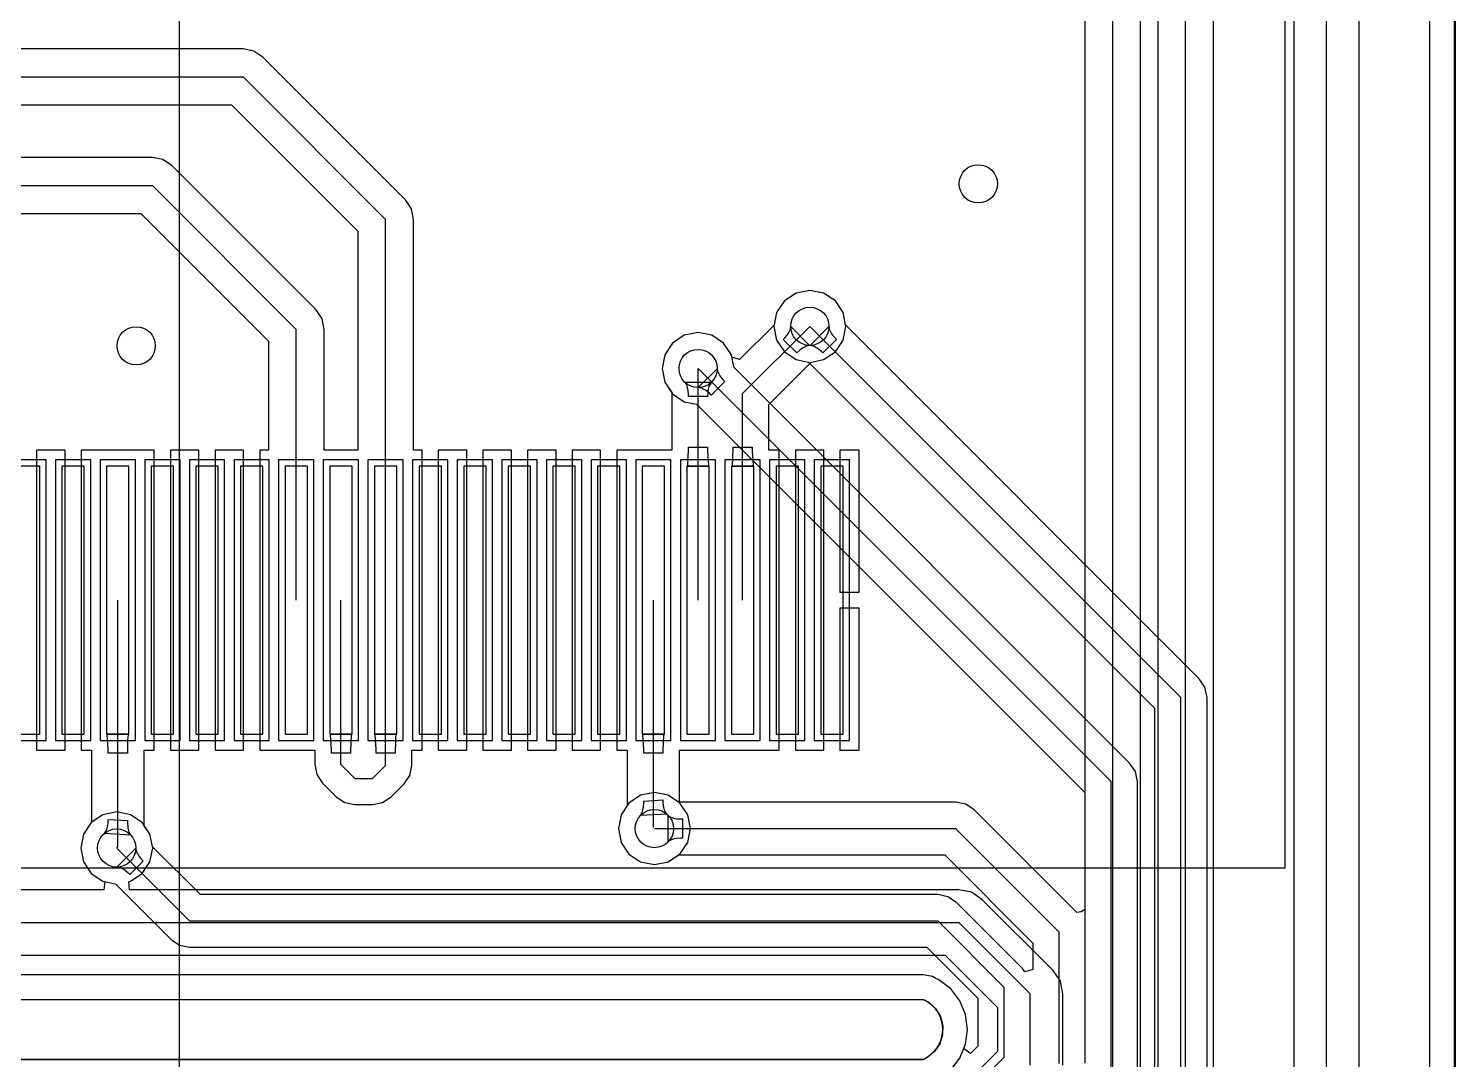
# Model space of a CAD drawing. Header units: millimetres. Extents: x 73 to 121, y 30 to 140.
# Drawn here: x 94.76 to 117.14, y 107.48 to 123.64 of the extents above; entities that cross this region are included whole.
import ezdxf

# ---------------------------------------------------------------- set-up
doc = ezdxf.new("R2010")
doc.units = ezdxf.units.MM
for name, color, linetype in [('BottomLayer', 5, 'Continuous'), ('BottomOverlay', 54, 'Continuous'), ('BottomPaste', 16, 'Continuous'), ('BottomSolder', 6, 'Continuous'), ('KeepOutLayer', 6, 'Continuous'), ('MultiLayer', 9, 'Continuous'), ('TopLayer', 1, 'Continuous'), ('TopOverlay', 2, 'Continuous')]:
    doc.layers.add(name, color=color, linetype=linetype)

# ---------------------------------------------------------------- blocks, each defined once
blk = doc.blocks.new('SSH1106_58')
at = {"layer": 'BottomLayer'}
for p, q in [((0.504, 6.296), (0.154, 6.296)), ((0.504, 2.096), (0.504, 6.296)), ((0.854, 6.296), (0.854, 2.096)), ((1.204, 6.296), (0.854, 6.296)), ((1.204, 2.096), (1.204, 6.296)), ((1.554, 6.296), (1.554, 2.096)), ((1.904, 6.296), (1.554, 6.296)), ((1.904, 2.096), (1.904, 6.296)), ((2.254, 6.296), (2.254, 2.096)), ((2.604, 6.296), (2.254, 6.296)), ((2.604, 2.096), (2.604, 6.296)), ((2.954, 6.296), (2.954, 2.096)), ((3.304, 6.296), (2.954, 6.296)), ((3.304, 2.096), (3.304, 6.296)), ((3.654, 6.296), (3.654, 2.096)), ((4.004, 6.296), (3.654, 6.296)), ((4.004, 2.096), (4.004, 6.296)), ((4.354, 6.296), (4.354, 2.096)), ((4.704, 6.296), (4.354, 6.296)), ((4.704, 2.096), (4.704, 6.296)), ((5.054, 6.296), (5.054, 2.096)), ((5.404, 6.296), (5.054, 6.296)), ((5.404, 2.096), (5.404, 6.296)), ((5.754, 6.296), (5.754, 2.096)), ((6.104, 6.296), (5.754, 6.296)), ((6.104, 2.096), (6.104, 6.296)), ((6.454, 6.296), (6.454, 2.096)), ((6.804, 6.296), (6.454, 6.296)), ((6.804, 2.096), (6.804, 6.296)), ((7.154, 6.296), (7.154, 2.096)), ((7.504, 6.296), (7.154, 6.296)), ((7.504, 2.096), (7.504, 6.296)), ((7.854, 6.296), (7.854, 2.096)), ((8.204, 6.296), (7.854, 6.296)), ((8.204, 2.096), (8.204, 6.296)), ((8.554, 6.296), (8.554, 2.096)), ((8.904, 6.296), (8.554, 6.296)), ((8.904, 2.096), (8.904, 6.296)), ((9.254, 6.296), (9.254, 2.096)), ((9.604, 6.296), (9.254, 6.296)), ((9.604, 2.096), (9.604, 6.296)), ((9.954, 6.296), (9.954, 2.096)), ((10.304, 6.296), (9.954, 6.296)), ((10.304, 2.096), (10.304, 6.296)), ((10.654, 6.296), (10.654, 2.096)), ((11.004, 6.296), (10.654, 6.296)), ((11.004, 2.096), (11.004, 6.296)), ((11.354, 6.296), (11.354, 2.096)), ((11.704, 6.296), (11.354, 6.296)), ((11.704, 2.096), (11.704, 6.296)), ((12.054, 6.296), (12.054, 2.096)), ((12.404, 6.296), (12.054, 6.296)), ((12.404, 2.096), (12.404, 6.296)), ((12.754, 6.296), (12.754, 2.096)), ((13.104, 6.296), (12.754, 6.296)), ((13.104, 2.096), (13.104, 6.296)), ((0.154, 2.096), (0.504, 2.096)), ((0.854, 2.096), (1.204, 2.096)), ((1.554, 2.096), (1.904, 2.096)), ((2.254, 2.096), (2.604, 2.096)), ((2.954, 2.096), (3.304, 2.096)), ((3.654, 2.096), (4.004, 2.096)), ((4.354, 2.096), (4.704, 2.096)), ((5.054, 2.096), (5.404, 2.096)), ((5.754, 2.096), (6.104, 2.096)), ((6.454, 2.096), (6.804, 2.096)), ((7.154, 2.096), (7.504, 2.096)), ((7.854, 2.096), (8.204, 2.096)), ((8.554, 2.096), (8.904, 2.096)), ((9.254, 2.096), (9.604, 2.096)), ((9.954, 2.096), (10.304, 2.096)), ((10.654, 2.096), (11.004, 2.096)), ((11.354, 2.096), (11.704, 2.096)), ((12.054, 2.096), (12.404, 2.096)), ((12.754, 2.096), (13.104, 2.096))]:
    blk.add_line(p, q, dxfattribs=at)
at = {"layer": 'BottomPaste'}
for p, q in [((0.504, 6.296), (0.154, 6.296)), ((0.504, 2.096), (0.504, 6.296)), ((0.854, 6.296), (0.854, 2.096)), ((1.204, 6.296), (0.854, 6.296)), ((1.204, 2.096), (1.204, 6.296)), ((1.554, 6.296), (1.554, 2.096)), ((1.904, 6.296), (1.554, 6.296)), ((1.904, 2.096), (1.904, 6.296)), ((2.254, 6.296), (2.254, 2.096)), ((2.604, 6.296), (2.254, 6.296)), ((2.604, 2.096), (2.604, 6.296)), ((2.954, 6.296), (2.954, 2.096)), ((3.304, 6.296), (2.954, 6.296)), ((3.304, 2.096), (3.304, 6.296)), ((3.654, 6.296), (3.654, 2.096)), ((4.004, 6.296), (3.654, 6.296)), ((4.004, 2.096), (4.004, 6.296)), ((4.354, 6.296), (4.354, 2.096)), ((4.704, 6.296), (4.354, 6.296)), ((4.704, 2.096), (4.704, 6.296)), ((5.054, 6.296), (5.054, 2.096)), ((5.404, 6.296), (5.054, 6.296)), ((5.404, 2.096), (5.404, 6.296)), ((5.754, 6.296), (5.754, 2.096)), ((6.104, 6.296), (5.754, 6.296)), ((6.104, 2.096), (6.104, 6.296)), ((6.454, 6.296), (6.454, 2.096)), ((6.804, 6.296), (6.454, 6.296)), ((6.804, 2.096), (6.804, 6.296)), ((7.154, 6.296), (7.154, 2.096)), ((7.504, 6.296), (7.154, 6.296)), ((7.504, 2.096), (7.504, 6.296)), ((7.854, 6.296), (7.854, 2.096)), ((8.204, 6.296), (7.854, 6.296)), ((8.204, 2.096), (8.204, 6.296)), ((8.554, 6.296), (8.554, 2.096)), ((8.904, 6.296), (8.554, 6.296)), ((8.904, 2.096), (8.904, 6.296)), ((9.254, 6.296), (9.254, 2.096)), ((9.604, 6.296), (9.254, 6.296)), ((9.604, 2.096), (9.604, 6.296)), ((9.954, 6.296), (9.954, 2.096)), ((10.304, 6.296), (9.954, 6.296)), ((10.304, 2.096), (10.304, 6.296)), ((10.654, 6.296), (10.654, 2.096)), ((11.004, 6.296), (10.654, 6.296)), ((11.004, 2.096), (11.004, 6.296)), ((11.354, 6.296), (11.354, 2.096)), ((11.704, 6.296), (11.354, 6.296)), ((11.704, 2.096), (11.704, 6.296)), ((12.054, 6.296), (12.054, 2.096)), ((12.404, 6.296), (12.054, 6.296)), ((12.404, 2.096), (12.404, 6.296)), ((12.754, 6.296), (12.754, 2.096)), ((13.104, 6.296), (12.754, 6.296)), ((13.104, 2.096), (13.104, 6.296)), ((0.154, 2.096), (0.504, 2.096)), ((0.854, 2.096), (1.204, 2.096)), ((1.554, 2.096), (1.904, 2.096)), ((2.254, 2.096), (2.604, 2.096)), ((2.954, 2.096), (3.304, 2.096)), ((3.654, 2.096), (4.004, 2.096)), ((4.354, 2.096), (4.704, 2.096)), ((5.054, 2.096), (5.404, 2.096)), ((5.754, 2.096), (6.104, 2.096)), ((6.454, 2.096), (6.804, 2.096)), ((7.154, 2.096), (7.504, 2.096)), ((7.854, 2.096), (8.204, 2.096)), ((8.554, 2.096), (8.904, 2.096)), ((9.254, 2.096), (9.604, 2.096)), ((9.954, 2.096), (10.304, 2.096)), ((10.654, 2.096), (11.004, 2.096)), ((11.354, 2.096), (11.704, 2.096)), ((12.054, 2.096), (12.404, 2.096)), ((12.754, 2.096), (13.104, 2.096))]:
    blk.add_line(p, q, dxfattribs=at)
at = {"layer": 'BottomSolder'}
for p, q in [((0.605, 6.398), (0.052, 6.398)), ((0.605, 1.994), (0.605, 6.398)), ((0.752, 6.398), (0.752, 1.994)), ((1.305, 6.398), (0.752, 6.398)), ((1.305, 1.994), (1.305, 6.398)), ((1.452, 6.398), (1.452, 1.994)), ((2.005, 6.398), (1.452, 6.398)), ((2.005, 1.994), (2.005, 6.398)), ((2.152, 6.398), (2.152, 1.994)), ((2.705, 6.398), (2.152, 6.398)), ((2.705, 1.994), (2.705, 6.398)), ((2.852, 6.398), (2.852, 1.994)), ((3.405, 6.398), (2.852, 6.398)), ((3.405, 1.994), (3.405, 6.398)), ((3.552, 6.398), (3.552, 1.994)), ((4.105, 6.398), (3.552, 6.398)), ((4.105, 1.994), (4.105, 6.398)), ((4.252, 6.398), (4.252, 1.994)), ((4.805, 6.398), (4.252, 6.398)), ((4.805, 1.994), (4.805, 6.398)), ((4.952, 6.398), (4.952, 1.994)), ((5.505, 6.398), (4.952, 6.398)), ((5.505, 1.994), (5.505, 6.398)), ((5.652, 6.398), (5.652, 1.994)), ((6.205, 6.398), (5.652, 6.398)), ((6.205, 1.994), (6.205, 6.398)), ((6.352, 6.398), (6.352, 1.994)), ((6.905, 6.398), (6.352, 6.398)), ((6.905, 1.994), (6.905, 6.398)), ((7.052, 6.398), (7.052, 1.994)), ((7.605, 6.398), (7.052, 6.398)), ((7.605, 1.994), (7.605, 6.398)), ((7.752, 6.398), (7.752, 1.994)), ((8.305, 6.398), (7.752, 6.398)), ((8.305, 1.994), (8.305, 6.398)), ((8.452, 6.398), (8.452, 1.994)), ((9.005, 6.398), (8.452, 6.398)), ((9.005, 1.994), (9.005, 6.398)), ((9.152, 6.398), (9.152, 1.994)), ((9.705, 6.398), (9.152, 6.398)), ((9.705, 1.994), (9.705, 6.398)), ((9.852, 6.398), (9.852, 1.994)), ((10.405, 6.398), (9.852, 6.398)), ((10.405, 1.994), (10.405, 6.398)), ((10.552, 6.398), (10.552, 1.994)), ((11.105, 6.398), (10.552, 6.398)), ((11.105, 1.994), (11.105, 6.398)), ((11.252, 6.398), (11.252, 1.994)), ((11.805, 6.398), (11.252, 6.398)), ((11.805, 1.994), (11.805, 6.398)), ((11.952, 6.398), (11.952, 1.994)), ((12.505, 6.398), (11.952, 6.398)), ((12.505, 1.994), (12.505, 6.398)), ((12.652, 6.398), (12.652, 1.994)), ((13.205, 6.398), (12.652, 6.398)), ((13.205, 1.994), (13.205, 6.398)), ((0.052, 1.994), (0.605, 1.994)), ((0.752, 1.994), (1.305, 1.994)), ((1.452, 1.994), (2.005, 1.994)), ((2.152, 1.994), (2.705, 1.994)), ((2.852, 1.994), (3.405, 1.994)), ((3.552, 1.994), (4.105, 1.994)), ((4.252, 1.994), (4.805, 1.994)), ((4.952, 1.994), (5.505, 1.994)), ((5.652, 1.994), (6.205, 1.994)), ((6.352, 1.994), (6.905, 1.994)), ((7.052, 1.994), (7.605, 1.994)), ((7.752, 1.994), (8.305, 1.994)), ((8.452, 1.994), (9.005, 1.994)), ((9.152, 1.994), (9.705, 1.994)), ((9.852, 1.994), (10.405, 1.994)), ((10.552, 1.994), (11.105, 1.994)), ((11.252, 1.994), (11.805, 1.994)), ((11.952, 1.994), (12.505, 1.994)), ((12.652, 1.994), (13.205, 1.994))]:
    blk.add_line(p, q, dxfattribs=at)
at = {"layer": 'TopOverlay'}
for p, q in [((20.039, 0), (20.039, 23.248)), ((-14.561, 0), (20.039, 0))]:
    blk.add_line(p, q, dxfattribs=at)
blk = doc.blocks.new('18650____________B_71')
at = {"layer": 'BottomOverlay'}
for p, q in [((76.531, 42.016), (-0.469, 42.016)), ((-0.469, 22), (76.531, 22))]:
    blk.add_line(p, q, dxfattribs=at)

msp = doc.modelspace()

# ---------------------------------------------------------------- linework, layer by layer
at = {"layer": 'BottomLayer'}
for p, q in [((116.731, 136.308), (116.731, 99.055)), ((111.76, 107.239), (111.76, 133.401)), ((112.197, 107.239), (112.197, 133.401)), ((112.466, 133.423), (112.466, 106.302)), ((112.903, 106.121), (112.903, 133.604)), ((113.34, 106.121), (113.34, 133.604)), ((111.323, 133.22), (111.323, 107.42)), ((115.113, 99.111), (115.113, 132.867)), ((115.627, 99.324), (115.627, 132.867)), ((114.599, 132.655), (114.599, 99.111)), ((98.12, 123.323), (86.907, 123.323)), ((98.288, 123.289), (98.12, 123.323)), ((98.429, 123.194), (98.288, 123.289)), ((100.666, 120.958), (98.429, 123.194)), ((86.563, 122.885), (98.12, 122.885)), ((98.12, 122.885), (100.356, 120.649)), ((86.925, 122.448), (97.939, 122.448)), ((97.939, 122.448), (99.919, 120.468)), ((96.698, 121.621), (87.059, 121.621)), ((96.865, 121.588), (96.698, 121.621)), ((97.007, 121.493), (96.865, 121.588)), ((99.266, 119.234), (97.007, 121.493)), ((86.716, 121.183), (96.698, 121.183)), ((96.698, 121.183), (98.956, 118.925)), ((100.76, 120.817), (100.666, 120.958)), ((87.077, 120.746), (96.517, 120.746)), ((96.517, 120.746), (98.519, 118.744)), ((100.356, 114.681), (100.356, 120.649)), ((100.794, 120.649), (100.76, 120.817)), ((100.794, 117.035), (100.794, 120.649)), ((99.919, 120.468), (99.919, 117.035)), ((107.01, 119.538), (106.794, 119.495)), ((107.226, 119.495), (107.01, 119.538)), ((106.611, 119.373), (106.488, 119.19)), ((106.794, 119.495), (106.611, 119.373)), ((107.41, 119.373), (107.226, 119.495)), ((107.532, 119.19), (107.41, 119.373)), ((99.36, 119.092), (99.266, 119.234)), ((99.394, 118.925), (99.36, 119.092)), ((106.488, 119.19), (106.45, 118.998)), ((107.575, 118.974), (107.532, 119.19)), ((98.956, 114.681), (98.956, 118.925)), ((99.394, 117.035), (99.394, 118.925)), ((105.258, 118.878), (105.041, 118.835)), ((105.474, 118.835), (105.258, 118.878)), ((106.443, 118.989), (105.909, 118.454)), ((105.956, 117.92), (107.01, 118.974)), ((106.449, 118.996), (106.443, 118.989)), ((106.45, 118.998), (106.449, 118.996)), ((106.616, 118.792), (106.653, 118.836)), ((106.653, 118.836), (106.668, 118.858)), ((106.668, 118.858), (106.681, 118.878)), ((106.681, 118.878), (106.692, 118.898)), ((106.692, 118.898), (106.7, 118.917)), ((106.7, 118.917), (106.706, 118.936)), ((106.706, 118.936), (106.709, 118.953)), ((106.709, 118.953), (106.71, 118.971)), ((106.71, 118.971), (107.007, 118.674)), ((107.532, 118.757), (107.575, 118.974)), ((98.519, 118.744), (98.519, 117.035)), ((104.858, 118.713), (104.736, 118.529)), ((105.041, 118.835), (104.858, 118.713)), ((105.657, 118.713), (105.474, 118.835)), ((105.779, 118.529), (105.657, 118.713)), ((106.593, 118.769), (106.616, 118.792)), ((106.805, 118.557), (106.593, 118.769)), ((106.873, 118.617), (106.851, 118.599)), ((106.894, 118.632), (106.873, 118.617)), ((106.915, 118.645), (106.894, 118.632)), ((106.935, 118.655), (106.915, 118.645)), ((106.954, 118.663), (106.935, 118.655)), ((106.972, 118.669), (106.954, 118.663)), ((106.99, 118.673), (106.972, 118.669)), ((107.007, 118.674), (106.99, 118.673)), ((107.41, 118.574), (107.532, 118.757)), ((104.736, 118.529), (104.693, 118.313)), ((105.787, 118.491), (105.779, 118.529)), ((105.909, 118.454), (105.787, 118.491)), ((106.368, 117.749), (107.028, 118.409)), ((106.851, 118.599), (106.805, 118.557)), ((107.028, 118.409), (107.03, 118.411)), ((107.03, 118.411), (107.034, 118.414)), ((107.034, 118.414), (107.226, 118.452)), ((107.226, 118.452), (107.41, 118.574)), ((104.693, 118.313), (104.736, 118.097)), ((105.256, 114.681), (105.256, 118.312)), ((104.736, 118.097), (104.843, 117.936)), ((105.058, 118.087), (105.047, 118.1)), ((105.047, 118.1), (105.467, 118.098)), ((105.068, 118.072), (105.058, 118.087)), ((105.077, 118.055), (105.068, 118.072)), ((105.085, 118.035), (105.077, 118.055)), ((105.091, 118.014), (105.085, 118.035)), ((105.097, 117.99), (105.091, 118.014)), ((105.101, 117.965), (105.097, 117.99)), ((105.106, 117.906), (105.101, 117.965)), ((105.412, 117.963), (105.409, 117.935)), ((105.416, 117.989), (105.412, 117.963)), ((105.421, 118.012), (105.416, 117.989)), ((105.428, 118.034), (105.421, 118.012)), ((105.436, 118.053), (105.428, 118.034)), ((105.445, 118.07), (105.436, 118.053)), ((105.455, 118.085), (105.445, 118.07)), ((105.467, 118.098), (105.455, 118.085)), ((104.843, 117.936), (104.844, 117.933)), ((104.844, 117.933), (104.844, 117.924)), ((104.844, 117.924), (104.844, 117.035)), ((105.106, 117.874), (105.106, 117.906)), ((105.406, 117.873), (105.106, 117.874)), ((105.409, 117.935), (105.406, 117.873)), ((105.956, 114.681), (105.956, 117.92)), ((106.368, 117.035), (106.368, 117.749)), ((105.103, 116.886), (105.106, 117.078)), ((105.106, 117.078), (105.406, 117.078)), ((105.406, 117.078), (105.406, 117.021)), ((105.803, 116.886), (105.806, 117.078)), ((105.806, 117.078), (106.106, 117.078)), ((106.106, 117.078), (106.106, 117.021)), ((95.329, 117.035), (94.883, 117.035)), ((94.883, 117.035), (94.883, 114.681)), ((95.329, 114.681), (95.329, 117.035)), ((96.729, 117.035), (95.583, 117.035)), ((95.583, 117.035), (95.583, 114.681)), ((96.729, 114.681), (96.729, 117.035)), ((97.429, 117.035), (96.983, 117.035)), ((96.983, 117.035), (96.983, 114.681)), ((97.429, 114.681), (97.429, 117.035)), ((98.129, 117.035), (97.683, 117.035)), ((97.683, 117.035), (97.683, 114.681)), ((98.129, 114.681), (98.129, 117.035)), ((98.519, 117.035), (98.383, 117.035)), ((98.383, 117.035), (98.383, 114.681)), ((99.919, 117.035), (99.394, 117.035)), ((100.929, 117.035), (100.794, 117.035)), ((100.929, 114.681), (100.929, 117.035)), ((101.629, 117.035), (101.183, 117.035)), ((101.183, 117.035), (101.183, 114.681)), ((101.629, 114.681), (101.629, 117.035)), ((102.329, 117.035), (101.883, 117.035)), ((101.883, 117.035), (101.883, 114.681)), ((102.329, 114.681), (102.329, 117.035)), ((103.029, 117.035), (102.583, 117.035)), ((102.583, 117.035), (102.583, 114.681)), ((103.029, 114.681), (103.029, 117.035)), ((103.729, 117.035), (103.283, 117.035)), ((103.283, 117.035), (103.283, 114.681)), ((103.729, 114.681), (103.729, 117.035)), ((104.844, 117.035), (103.983, 117.035)), ((103.983, 117.035), (103.983, 114.681)), ((105.095, 116.805), (105.098, 116.826)), ((105.098, 116.826), (105.103, 116.886)), ((105.406, 117.021), (105.42, 116.79)), ((105.795, 116.805), (105.798, 116.826)), ((105.798, 116.826), (105.803, 116.886)), ((106.106, 117.021), (106.12, 116.79)), ((106.529, 117.035), (106.368, 117.035)), ((106.529, 114.681), (106.529, 117.035)), ((107.229, 117.035), (106.783, 117.035)), ((106.783, 117.035), (106.783, 114.681)), ((107.229, 114.681), (107.229, 117.035)), ((107.785, 117.035), (107.483, 117.035)), ((107.483, 117.035), (107.483, 114.808)), ((107.785, 114.808), (107.785, 117.035)), ((105.084, 116.778), (105.088, 116.781)), ((105.428, 116.778), (105.084, 116.778)), ((105.088, 116.781), (105.092, 116.79)), ((105.092, 116.79), (105.095, 116.805)), ((105.42, 116.79), (105.424, 116.781)), ((105.424, 116.781), (105.428, 116.778)), ((105.784, 116.778), (105.788, 116.781)), ((106.128, 116.778), (105.784, 116.778)), ((105.788, 116.781), (105.792, 116.79)), ((105.792, 116.79), (105.795, 116.805)), ((106.12, 116.79), (106.124, 116.781)), ((106.124, 116.781), (106.128, 116.778)), ((107.483, 114.808), (107.785, 114.808)), ((94.883, 114.681), (94.883, 112.327)), ((95.329, 112.327), (95.329, 114.681)), ((95.583, 114.681), (95.583, 112.327)), ((96.156, 110.812), (96.156, 114.681)), ((96.729, 112.327), (96.729, 114.681)), ((96.983, 114.681), (96.983, 112.327)), ((97.429, 112.327), (97.429, 114.681)), ((97.683, 114.681), (97.683, 112.327)), ((98.129, 112.327), (98.129, 114.681)), ((98.383, 114.681), (98.383, 112.327)), ((99.656, 112.104), (99.656, 114.681)), ((100.356, 112.091), (100.356, 114.681)), ((100.929, 112.327), (100.929, 114.681)), ((101.183, 114.681), (101.183, 112.327)), ((101.629, 112.327), (101.629, 114.681)), ((101.883, 114.681), (101.883, 112.327)), ((102.329, 112.327), (102.329, 114.681)), ((102.583, 114.681), (102.583, 112.327)), ((103.029, 112.327), (103.029, 114.681)), ((103.283, 114.681), (103.283, 112.327)), ((103.729, 112.327), (103.729, 114.681)), ((103.983, 114.681), (103.983, 112.327)), ((104.556, 111.115), (104.556, 114.681)), ((106.529, 112.327), (106.529, 114.681)), ((106.783, 114.681), (106.783, 112.327)), ((107.229, 112.327), (107.229, 114.681)), ((107.785, 114.554), (107.483, 114.554)), ((107.483, 114.554), (107.483, 112.327)), ((107.785, 112.327), (107.785, 114.554)), ((95.988, 112.581), (95.984, 112.584)), ((95.984, 112.584), (96.328, 112.584)), ((95.992, 112.572), (95.988, 112.581)), ((96.006, 112.341), (95.992, 112.572)), ((96.32, 112.572), (96.317, 112.557)), ((96.324, 112.581), (96.32, 112.572)), ((96.328, 112.584), (96.324, 112.581)), ((99.488, 112.581), (99.484, 112.584)), ((99.484, 112.584), (99.828, 112.584)), ((99.492, 112.572), (99.488, 112.581)), ((99.506, 112.341), (99.492, 112.572)), ((99.82, 112.572), (99.817, 112.557)), ((99.824, 112.581), (99.82, 112.572)), ((99.828, 112.584), (99.824, 112.581)), ((100.188, 112.581), (100.184, 112.584)), ((100.184, 112.584), (100.528, 112.584)), ((100.192, 112.572), (100.188, 112.581)), ((100.206, 112.341), (100.192, 112.572)), ((100.52, 112.572), (100.517, 112.557)), ((100.524, 112.581), (100.52, 112.572)), ((100.528, 112.584), (100.524, 112.581)), ((104.388, 112.581), (104.384, 112.584)), ((104.384, 112.584), (104.728, 112.584)), ((104.392, 112.572), (104.388, 112.581)), ((104.406, 112.341), (104.392, 112.572)), ((104.72, 112.572), (104.717, 112.557)), ((104.724, 112.581), (104.72, 112.572)), ((104.728, 112.584), (104.724, 112.581)), ((96.31, 112.476), (96.306, 112.284)), ((96.314, 112.536), (96.31, 112.476)), ((96.317, 112.557), (96.314, 112.536)), ((99.81, 112.476), (99.806, 112.284)), ((99.814, 112.536), (99.81, 112.476)), ((99.817, 112.557), (99.814, 112.536)), ((100.51, 112.476), (100.506, 112.284)), ((100.514, 112.536), (100.51, 112.476)), ((100.517, 112.557), (100.514, 112.536)), ((104.71, 112.476), (104.706, 112.284)), ((104.714, 112.536), (104.71, 112.476)), ((104.717, 112.557), (104.714, 112.536)), ((94.883, 112.327), (95.329, 112.327)), ((95.583, 112.327), (95.744, 112.327)), ((95.744, 112.327), (95.744, 111.197)), ((96.006, 112.284), (96.006, 112.341)), ((96.306, 112.284), (96.006, 112.284)), ((96.568, 111.169), (96.568, 112.327)), ((96.568, 112.327), (96.729, 112.327)), ((96.983, 112.327), (97.429, 112.327)), ((97.683, 112.327), (98.129, 112.327)), ((98.383, 112.327), (99.244, 112.327)), ((99.244, 112.327), (99.244, 112.104)), ((99.506, 112.284), (99.506, 112.341)), ((99.806, 112.284), (99.506, 112.284)), ((100.206, 112.284), (100.206, 112.341)), ((100.506, 112.284), (100.206, 112.284)), ((100.768, 112.091), (100.768, 112.327)), ((100.768, 112.327), (100.929, 112.327)), ((101.183, 112.327), (101.629, 112.327)), ((101.883, 112.327), (102.329, 112.327)), ((102.583, 112.327), (103.029, 112.327)), ((103.283, 112.327), (103.729, 112.327)), ((103.983, 112.327), (104.144, 112.327)), ((104.144, 112.327), (104.144, 111.476)), ((104.406, 112.284), (104.406, 112.341)), ((104.706, 112.284), (104.406, 112.284)), ((104.968, 111.501), (104.968, 112.327)), ((104.968, 112.327), (106.529, 112.327)), ((106.783, 112.327), (107.229, 112.327)), ((107.483, 112.327), (107.785, 112.327)), ((99.244, 112.104), (99.276, 111.946)), ((99.276, 111.946), (99.365, 111.812)), ((99.656, 112.104), (99.873, 111.887)), ((100.152, 111.887), (100.356, 112.091)), ((100.648, 111.8), (100.737, 111.933)), ((100.737, 111.933), (100.768, 112.091)), ((99.365, 111.812), (99.582, 111.596)), ((99.873, 111.887), (100.152, 111.887)), ((100.443, 111.596), (100.648, 111.8)), ((99.582, 111.596), (99.715, 111.506)), ((99.715, 111.506), (99.873, 111.475)), ((99.873, 111.475), (100.152, 111.475)), ((100.152, 111.475), (100.31, 111.506)), ((100.31, 111.506), (100.443, 111.596)), ((104.141, 111.452), (104.05, 111.316)), ((104.142, 111.459), (104.141, 111.452)), ((104.144, 111.468), (104.142, 111.459)), ((104.144, 111.476), (104.144, 111.468)), ((104.401, 111.439), (104.406, 111.497)), ((104.406, 111.53), (104.706, 111.548)), ((104.406, 111.497), (104.406, 111.53)), ((104.706, 111.548), (104.707, 111.516)), ((104.707, 111.516), (104.712, 111.458)), ((104.712, 111.458), (104.717, 111.432)), ((104.971, 111.499), (104.968, 111.501)), ((104.968, 111.501), (104.968, 111.501)), ((105.094, 111.316), (104.971, 111.499)), ((96.004, 111.182), (96.006, 111.244)), ((96.006, 111.244), (96.306, 111.224)), ((104.05, 111.316), (104.007, 111.1)), ((104.77, 111.324), (104.351, 111.303)), ((104.351, 111.303), (104.361, 111.316)), ((104.361, 111.316), (104.371, 111.331)), ((104.371, 111.331), (104.379, 111.348)), ((104.379, 111.348), (104.386, 111.368)), ((104.386, 111.368), (104.392, 111.39)), ((104.392, 111.39), (104.397, 111.413)), ((104.397, 111.413), (104.401, 111.439)), ((104.717, 111.432), (104.722, 111.409)), ((104.722, 111.409), (104.729, 111.387)), ((104.729, 111.387), (104.738, 111.368)), ((104.738, 111.368), (104.747, 111.352)), ((104.747, 111.352), (104.758, 111.337)), ((104.758, 111.337), (104.77, 111.324)), ((105.137, 111.1), (105.094, 111.316)), ((95.617, 111.011), (95.574, 110.795)), ((95.74, 111.194), (95.617, 111.011)), ((95.744, 111.197), (95.74, 111.194)), ((95.942, 111.021), (95.954, 111.033)), ((96.361, 110.997), (95.942, 111.021)), ((95.954, 111.033), (95.965, 111.048)), ((95.965, 111.048), (95.975, 111.065)), ((95.975, 111.065), (95.983, 111.084)), ((95.983, 111.084), (95.99, 111.105)), ((95.99, 111.105), (95.996, 111.128)), ((95.996, 111.128), (96, 111.154)), ((96, 111.154), (96.004, 111.182)), ((96.306, 111.224), (96.307, 111.192)), ((96.307, 111.192), (96.311, 111.133)), ((96.311, 111.133), (96.315, 111.107)), ((96.315, 111.107), (96.32, 111.084)), ((96.32, 111.084), (96.326, 111.062)), ((96.326, 111.062), (96.333, 111.042)), ((96.333, 111.042), (96.341, 111.025)), ((96.341, 111.025), (96.351, 111.01)), ((96.351, 111.01), (96.361, 110.997)), ((96.569, 111.162), (96.568, 111.169)), ((96.57, 111.153), (96.569, 111.162)), ((96.572, 111.145), (96.57, 111.153)), ((96.572, 111.144), (96.572, 111.145)), ((96.661, 111.011), (96.572, 111.144)), ((96.704, 110.795), (96.661, 111.011)), ((104.007, 111.1), (104.05, 110.883)), ((105.094, 110.883), (105.137, 111.1)), ((95.574, 110.795), (95.617, 110.579)), ((96.139, 110.795), (96.156, 110.812)), ((96.661, 110.579), (96.704, 110.795)), ((104.05, 110.883), (104.172, 110.7)), ((104.971, 110.7), (105.094, 110.883)), ((95.617, 110.579), (95.74, 110.395)), ((96.538, 110.395), (96.661, 110.579)), ((104.172, 110.7), (104.356, 110.578)), ((104.356, 110.578), (104.572, 110.535)), ((104.572, 110.535), (104.788, 110.578)), ((104.788, 110.578), (104.971, 110.7)), ((95.74, 110.395), (95.923, 110.273)), ((96.355, 110.273), (96.538, 110.395)), ((95.939, 110.14), (93.304, 110.14)), ((95.923, 110.273), (95.951, 110.267)), ((95.951, 110.267), (95.939, 110.14)), ((96.327, 110.267), (96.355, 110.273)), ((96.339, 110.14), (96.327, 110.267)), ((109.347, 110.14), (96.339, 110.14)), ((109.544, 110.101), (109.347, 110.14)), ((109.71, 109.99), (109.544, 110.101)), ((110.828, 108.872), (109.71, 109.99)), ((93.091, 109.626), (109.347, 109.626)), ((109.347, 109.626), (110.465, 108.509)), ((93.091, 109.113), (109.134, 109.113)), ((109.134, 109.113), (109.951, 108.296)), ((108.785, 108.809), (85.767, 108.809)), ((108.934, 108.78), (108.785, 108.809)), ((108.952, 108.768), (108.934, 108.78)), ((108.956, 108.768), (108.952, 108.768)), ((108.976, 108.755), (108.956, 108.768)), ((110.939, 108.705), (110.828, 108.872)), ((108.977, 108.752), (108.976, 108.755)), ((109.034, 108.728), (108.977, 108.752)), ((109.22, 108.585), (109.034, 108.728)), ((109.363, 108.399), (109.22, 108.585)), ((110.978, 108.509), (110.939, 108.705)), ((109.453, 108.183), (109.363, 108.399)), ((110.465, 107.391), (110.465, 108.509)), ((110.978, 107.391), (110.978, 108.509)), ((109.484, 107.95), (109.453, 108.183)), ((109.951, 108.296), (109.951, 107.604)), ((109.453, 107.717), (109.484, 107.95)), ((109.363, 107.501), (109.453, 107.717)), ((109.951, 107.604), (108.855, 106.508)), ((109.22, 107.315), (109.363, 107.501))]:
    msp.add_line(p, q, dxfattribs=at)
for centre in [(109.652, 121.209), (107.01, 118.974), (96.444, 118.669), (105.258, 118.313), (104.572, 111.1), (96.139, 110.795)]:
    msp.add_circle(centre, 0.3, dxfattribs=at)
at = {"layer": 'KeepOutLayer'}
for p, q in [((117.119, 99.03), (117.119, 137.617)), ((93.951, 108.421), (108.785, 108.421)), ((93.951, 107.481), (108.785, 107.481))]:
    msp.add_line(p, q, dxfattribs=at)
msp.add_arc((108.585, 107.95), 0.51, 293.082, 64.103, dxfattribs=at)
at = {"layer": 'MultiLayer'}
for p, q in [((85.767, 108.421), (108.785, 108.421)), ((108.785, 108.421), (108.808, 108.409)), ((108.808, 108.409), (108.874, 108.377)), ((108.874, 108.377), (108.982, 108.278)), ((108.982, 108.278), (109.059, 108.153)), ((109.059, 108.153), (109.097, 108.011)), ((109.097, 108.011), (109.093, 107.864)), ((109.048, 107.724), (108.966, 107.603)), ((109.093, 107.864), (109.048, 107.724)), ((108.785, 107.481), (85.744, 107.481)), ((108.852, 107.51), (108.785, 107.481)), ((108.785, 107.481), (108.785, 107.481)), ((108.966, 107.603), (108.852, 107.51))]:
    msp.add_line(p, q, dxfattribs=at)
for centre in [(109.652, 121.209), (107.01, 118.974), (96.444, 118.669), (105.258, 118.313), (104.572, 111.1), (96.139, 110.795)]:
    msp.add_circle(centre, 0.3, dxfattribs=at)
at = {"layer": 'TopLayer'}
for p, q in [((116.731, 136.308), (116.731, 100.797)), ((107.01, 119.538), (106.794, 119.495)), ((107.226, 119.495), (107.01, 119.538)), ((106.611, 119.373), (106.488, 119.19)), ((106.794, 119.495), (106.611, 119.373)), ((107.41, 119.373), (107.226, 119.495)), ((107.532, 119.19), (107.41, 119.373)), ((106.488, 119.19), (106.445, 118.974)), ((107.57, 118.998), (107.532, 119.19)), ((105.258, 118.878), (105.041, 118.835)), ((105.474, 118.835), (105.258, 118.878)), ((106.445, 118.974), (106.488, 118.757)), ((107.01, 118.974), (112.827, 113.157)), ((107.013, 118.674), (107.31, 118.971)), ((107.31, 118.971), (107.311, 118.953)), ((107.311, 118.953), (107.315, 118.936)), ((107.315, 118.936), (107.32, 118.917)), ((107.32, 118.917), (107.329, 118.898)), ((107.329, 118.898), (107.339, 118.878)), ((107.339, 118.878), (107.352, 118.858)), ((107.352, 118.858), (107.367, 118.836)), ((107.367, 118.836), (107.385, 118.814)), ((107.573, 118.993), (107.57, 118.998)), ((107.575, 118.992), (107.573, 118.993)), ((113.118, 113.448), (107.575, 118.992)), ((104.858, 118.713), (104.736, 118.529)), ((105.041, 118.835), (104.858, 118.713)), ((105.657, 118.713), (105.474, 118.835)), ((105.779, 118.529), (105.657, 118.713)), ((106.488, 118.757), (106.611, 118.574)), ((107.03, 118.673), (107.013, 118.674)), ((107.048, 118.669), (107.03, 118.673)), ((107.067, 118.663), (107.048, 118.669)), ((107.086, 118.655), (107.067, 118.663)), ((107.106, 118.645), (107.086, 118.655)), ((107.126, 118.632), (107.106, 118.645)), ((107.147, 118.617), (107.126, 118.632)), ((107.192, 118.579), (107.147, 118.617)), ((107.427, 118.769), (107.215, 118.557)), ((107.385, 118.814), (107.427, 118.769)), ((104.736, 118.529), (104.693, 118.313)), ((105.818, 118.337), (105.779, 118.529)), ((106.611, 118.574), (106.794, 118.452)), ((106.794, 118.452), (106.986, 118.414)), ((106.986, 118.414), (106.988, 118.412)), ((106.988, 118.412), (106.995, 118.407)), ((106.995, 118.407), (112.415, 112.986)), ((107.215, 118.557), (107.192, 118.579)), ((104.693, 118.313), (104.736, 118.097)), ((105.258, 118.313), (111.735, 111.836)), ((105.261, 118.013), (105.558, 118.31)), ((105.558, 118.31), (105.559, 118.293)), ((105.559, 118.293), (105.562, 118.275)), ((105.562, 118.275), (105.568, 118.257)), ((105.568, 118.257), (105.576, 118.238)), ((105.576, 118.238), (105.586, 118.218)), ((105.586, 118.218), (105.599, 118.197)), ((105.599, 118.197), (105.615, 118.176)), ((105.615, 118.176), (105.632, 118.154)), ((105.821, 118.333), (105.818, 118.337)), ((105.822, 118.331), (105.821, 118.333)), ((112.026, 112.127), (105.822, 118.331)), ((104.736, 118.097), (104.858, 117.914)), ((105.278, 118.012), (105.261, 118.013)), ((105.296, 118.009), (105.278, 118.012)), ((105.314, 118.003), (105.296, 118.009)), ((105.333, 117.995), (105.314, 118.003)), ((105.353, 117.984), (105.333, 117.995)), ((105.374, 117.971), (105.353, 117.984)), ((105.395, 117.956), (105.374, 117.971)), ((105.439, 117.919), (105.395, 117.956)), ((105.675, 118.108), (105.463, 117.896)), ((105.632, 118.154), (105.675, 118.108)), ((104.858, 117.914), (105.041, 117.791)), ((105.041, 117.791), (105.234, 117.753)), ((105.234, 117.753), (105.235, 117.752)), ((105.235, 117.752), (105.242, 117.746)), ((105.242, 117.746), (111.323, 111.666)), ((105.463, 117.896), (105.439, 117.919)), ((113.207, 113.315), (113.118, 113.448)), ((113.239, 113.157), (113.207, 113.315)), ((112.827, 104.508), (112.827, 113.157)), ((113.239, 105.143), (113.239, 113.157)), ((112.415, 112.986), (112.415, 105.143)), ((112.115, 111.994), (112.026, 112.127)), ((112.147, 111.836), (112.115, 111.994)), ((111.735, 106.68), (111.735, 111.836)), ((112.147, 106.68), (112.147, 111.836)), ((104.172, 111.499), (104.05, 111.316)), ((104.356, 111.621), (104.172, 111.499)), ((104.572, 111.664), (104.356, 111.621)), ((104.788, 111.621), (104.572, 111.664)), ((104.951, 111.513), (104.788, 111.621)), ((104.956, 111.512), (104.951, 111.513)), ((104.958, 111.512), (104.956, 111.512)), ((109.296, 111.512), (104.958, 111.512)), ((109.454, 111.48), (109.296, 111.512)), ((109.587, 111.391), (109.454, 111.48)), ((111.323, 111.666), (111.323, 109.83)), ((95.923, 111.317), (95.74, 111.194)), ((96.139, 111.36), (95.923, 111.317)), ((96.355, 111.317), (96.139, 111.36)), ((96.538, 111.194), (96.355, 111.317)), ((104.05, 111.316), (104.007, 111.1)), ((104.786, 110.89), (104.786, 111.31)), ((104.786, 111.31), (104.799, 111.298)), ((104.799, 111.298), (104.814, 111.288)), ((104.814, 111.288), (104.831, 111.279)), ((104.831, 111.279), (104.85, 111.271)), ((104.85, 111.271), (104.872, 111.265)), ((104.872, 111.265), (104.895, 111.259)), ((104.895, 111.259), (104.921, 111.255)), ((104.921, 111.255), (104.949, 111.252)), ((104.949, 111.252), (105.012, 111.25)), ((105.012, 111.25), (105.012, 110.95)), ((111.196, 109.783), (109.587, 111.391)), ((95.617, 111.011), (95.574, 110.795)), ((95.74, 111.194), (95.617, 111.011)), ((96.661, 111.011), (96.538, 111.194)), ((96.699, 110.819), (96.661, 111.011)), ((104.007, 111.1), (104.05, 110.883)), ((104.572, 111.1), (109.296, 111.1)), ((109.296, 111.1), (110.922, 109.474)), ((95.574, 110.795), (95.617, 110.579)), ((96.139, 110.795), (97.282, 109.652)), ((96.142, 110.495), (96.439, 110.792)), ((96.439, 110.792), (96.44, 110.775)), ((96.702, 110.815), (96.699, 110.819)), ((96.703, 110.813), (96.702, 110.815)), ((97.453, 110.064), (96.703, 110.813)), ((104.05, 110.883), (104.172, 110.7)), ((104.799, 110.901), (104.786, 110.89)), ((104.814, 110.911), (104.799, 110.901)), ((104.831, 110.92), (104.814, 110.911)), ((104.85, 110.928), (104.831, 110.92)), ((104.872, 110.935), (104.85, 110.928)), ((104.895, 110.94), (104.872, 110.935)), ((104.921, 110.944), (104.895, 110.94)), ((104.979, 110.949), (104.921, 110.944)), ((105.012, 110.95), (104.979, 110.949)), ((95.617, 110.579), (95.74, 110.395)), ((96.556, 110.59), (96.344, 110.378)), ((96.44, 110.775), (96.443, 110.757)), ((96.443, 110.757), (96.449, 110.738)), ((96.449, 110.738), (96.457, 110.719)), ((96.457, 110.719), (96.468, 110.699)), ((96.468, 110.699), (96.481, 110.679)), ((96.481, 110.679), (96.496, 110.658)), ((96.496, 110.658), (96.514, 110.636)), ((96.514, 110.636), (96.556, 110.59)), ((104.172, 110.7), (104.356, 110.578)), ((104.356, 110.578), (104.572, 110.535)), ((104.572, 110.535), (104.788, 110.578)), ((104.788, 110.578), (104.951, 110.687)), ((104.951, 110.687), (104.953, 110.687)), ((104.953, 110.687), (104.962, 110.688)), ((104.962, 110.688), (109.126, 110.688)), ((109.126, 110.688), (110.51, 109.303)), ((95.74, 110.395), (95.923, 110.273)), ((96.159, 110.494), (96.142, 110.495)), ((96.177, 110.49), (96.159, 110.494)), ((96.195, 110.485), (96.177, 110.49)), ((96.215, 110.476), (96.195, 110.485)), ((96.234, 110.466), (96.215, 110.476)), ((96.255, 110.453), (96.234, 110.466)), ((96.276, 110.438), (96.255, 110.453)), ((96.321, 110.4), (96.276, 110.438)), ((96.344, 110.378), (96.321, 110.4)), ((95.923, 110.273), (96.115, 110.235)), ((96.115, 110.235), (96.117, 110.234)), ((96.117, 110.234), (96.123, 110.228)), ((96.123, 110.228), (96.991, 109.361)), ((109.017, 110.064), (97.453, 110.064)), ((109.174, 110.032), (109.017, 110.064)), ((109.308, 109.943), (109.174, 110.032)), ((110.349, 108.902), (109.308, 109.943)), ((111.266, 109.796), (111.196, 109.783)), ((111.323, 109.83), (111.266, 109.796)), ((97.282, 109.652), (109.017, 109.652)), ((109.017, 109.652), (110.058, 108.61)), ((110.922, 107.417), (110.922, 109.474)), ((96.991, 109.361), (97.124, 109.271)), ((97.124, 109.271), (97.282, 109.24)), ((97.282, 109.24), (108.846, 109.24)), ((108.846, 109.24), (109.646, 108.44)), ((110.51, 109.303), (110.51, 108.89)), ((108.785, 108.809), (85.767, 108.809)), ((108.934, 108.78), (108.785, 108.809)), ((108.952, 108.768), (108.934, 108.78)), ((108.956, 108.768), (108.952, 108.768)), ((108.976, 108.755), (108.956, 108.768)), ((110.383, 108.852), (110.349, 108.902)), ((110.51, 108.89), (110.383, 108.852)), ((108.977, 108.752), (108.976, 108.755)), ((109.034, 108.728), (108.977, 108.752)), ((109.22, 108.585), (109.034, 108.728)), ((109.363, 108.399), (109.22, 108.585)), ((110.058, 107.518), (110.058, 108.61)), ((109.453, 108.183), (109.363, 108.399)), ((109.646, 108.44), (109.646, 107.689)), ((109.484, 107.95), (109.453, 108.183)), ((109.453, 107.717), (109.484, 107.95)), ((109.423, 107.645), (109.453, 107.717)), ((109.646, 107.689), (109.531, 107.573)), ((109.118, 106.578), (110.058, 107.518)), ((109.531, 107.573), (109.423, 107.645))]:
    msp.add_line(p, q, dxfattribs=at)
for centre in [(109.652, 121.209), (107.01, 118.974), (96.444, 118.669), (105.258, 118.313), (104.572, 111.1), (96.139, 110.795)]:
    msp.add_circle(centre, 0.3, dxfattribs=at)

# ---------------------------------------------------------------- block references
for name, p, rotation in [('SSH1106_58', (94.427, 110.485), 360), ('18650____________B_71', (75.12, 126.379), 270)]:
    msp.add_blockref(name, p, dxfattribs=dict(rotation=rotation))

doc.saveas('drawing.dxf')
